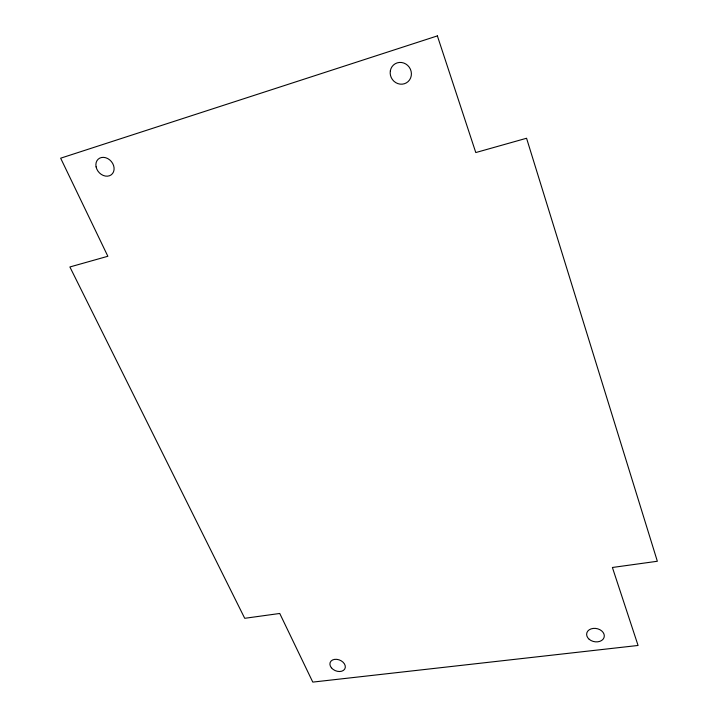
<?xml version="1.0" encoding="UTF-8"?>
<svg xmlns="http://www.w3.org/2000/svg" width="718" height="718" viewBox="0 0 718 718"><rect width="100%" height="100%" fill="white"/><g stroke="black" fill="none" stroke-linecap="round" stroke-linejoin="round"><path stroke-width="1.08" d="M437.379 35.9L60.653 158.193L107.853 256.272L69.888 266.97L244.721 618.306L279.751 613.468L312.779 682.1L638.069 645.464L612.4 567.48L657.347 561.261L526.563 138.251L475.783 152.557L437.379 35.9M331.393 667.776A8.015 5.735 22.5 0 0 344.685 669.113A8.015 5.735 22.5 0 0 336.778 659.339A8.015 5.735 22.5 0 0 331.393 667.776M589.218 639.316A8.921 6.659 11.7 0 0 604.009 637.629A8.921 6.659 11.7 0 0 593.185 628.421A8.921 6.659 11.7 0 0 589.218 639.316M96.086 166.854A10.196 8.248 49.5 0 0 111.146 174.887A10.196 8.248 49.5 0 0 107.745 158.57A10.196 8.248 49.5 0 0 96.086 166.854M390.341 70.795A11.066 10.429 57.8 0 0 404.369 83.746A11.066 10.429 57.8 0 0 407.653 65.392A11.066 10.429 57.8 0 0 390.341 70.795"/></g></svg>
